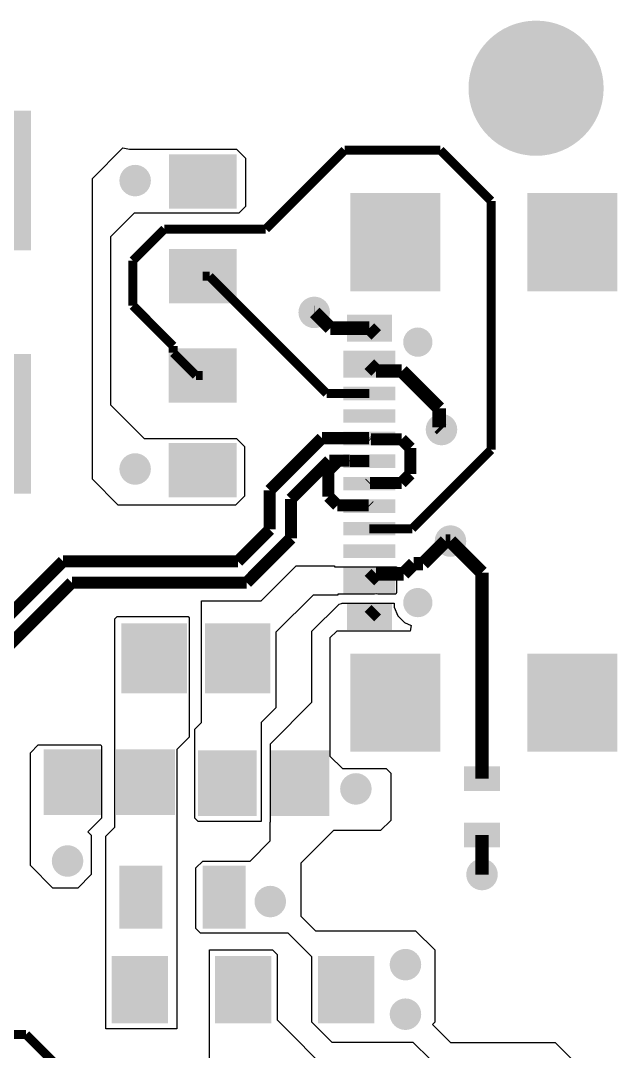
# Model space of a CAD drawing. Header units: inches. Extents: x 70.3 to 121.3, y 69 to 111.2.
# Drawn here: x 108.06 to 121.3, y 87.87 to 110.75 of the extents above; entities that cross this region are included whole.
import ezdxf

# ---------------------------------------------------------------- set-up
doc = ezdxf.new("R2010")
doc.units = ezdxf.units.IN
for name, color, linetype in [('L1 -Signal)', 1, 'Continuous'), ('Pad Holes', 156, 'Continuous'), ('Via Holes', 16, 'Continuous')]:
    doc.layers.add(name, color=color, linetype=linetype)

# ---------------------------------------------------------------- blocks, each defined once
blk = doc.blocks.new('FP_QFN1610_MFG_1')
at = {"layer": 'L1 -Signal)'}
for points in [[(-0.9, 0.4), (-0.35, 0.4), (-0.35, -0.4), (-0.9, -0.4)], [(0.35, 0.4), (0.9, 0.4), (0.9, -0.4), (0.35, -0.4)]]:
    blk.add_hatch(color=7, dxfattribs=at).paths.add_polyline_path(points)
blk = doc.blocks.new('FP_AMS1117_IPC_C_9')
at = {"layer": 'L1 -Signal)'}
for points in [[(-4.045, 2.915), (-2.545, 2.915), (-2.545, 1.665), (-4.045, 1.665)], [(2.543, 2.25), (4.047, 2.25), (4.047, -2.25), (2.543, -2.25)], [(-4.045, 0.625), (-2.545, 0.625), (-2.545, -0.625), (-4.045, -0.625)], [(-4.045, -1.665), (-2.545, -1.665), (-2.545, -2.915), (-4.045, -2.915)]]:
    blk.add_hatch(color=7, dxfattribs=at).paths.add_polyline_path(points)
blk = doc.blocks.new('FP_CRCW0805__3_IPC_A_17')
at = {"layer": 'L1 -Signal)'}
for points in [[(-1.654, 0.754), (-0.448, 0.754), (-0.448, -0.754), (-1.654, -0.754)], [(0.448, 0.754), (1.654, 0.754), (1.654, -0.754), (0.448, -0.754)]]:
    blk.add_hatch(color=7, dxfattribs=at).paths.add_polyline_path(points)
blk = doc.blocks.new('FP_CRCW0805__3_IPC_A_18')
at = {"layer": 'L1 -Signal)'}
for points in [[(-1.654, 0.754), (-0.448, 0.754), (-0.448, -0.754), (-1.654, -0.754)], [(0.448, 0.754), (1.654, 0.754), (1.654, -0.754), (0.448, -0.754)]]:
    blk.add_hatch(color=7, dxfattribs=at).paths.add_polyline_path(points)
blk = doc.blocks.new('61000621121_20')
at = {"layer": 'L1 -Signal)'}
for points in [[(-3.04, 4.25), (-2.04, 4.25), (-2.04, 1.15), (-3.04, 1.15)], [(-0.5, 4.25), (0.5, 4.25), (0.5, 1.15), (-0.5, 1.15)], [(2.04, 4.25), (3.04, 4.25), (3.04, 1.15), (2.04, 1.15)], [(-3.04, -1.15), (-2.04, -1.15), (-2.04, -4.25), (-3.04, -4.25)], [(-0.5, -1.15), (0.5, -1.15), (0.5, -4.25), (-0.5, -4.25)], [(2.04, -1.15), (3.04, -1.15), (3.04, -4.25), (2.04, -4.25)]]:
    blk.add_hatch(color=7, dxfattribs=at).paths.add_polyline_path(points)
blk = doc.blocks.new('FP_USB4110_GF_A_MFG_22')
at = {"layer": 'L1 -Signal)'}
for points in [[(-3.5, 4.18), (-2.9, 4.18), (-2.9, 3.18), (-3.5, 3.18)], [(-2.7, 4.255), (-2.1, 4.255), (-2.1, 3.105), (-2.7, 3.105)], [(-1.9, 4.255), (-1.6, 4.255), (-1.6, 3.105), (-1.9, 3.105)], [(-1.4, 4.255), (-1.1, 4.255), (-1.1, 3.105), (-1.4, 3.105)], [(-0.9, 4.255), (-0.6, 4.255), (-0.6, 3.105), (-0.9, 3.105)], [(-0.4, 4.255), (-0.1, 4.255), (-0.1, 3.105), (-0.4, 3.105)], [(0.1, 4.255), (0.4, 4.255), (0.4, 3.105), (0.1, 3.105)], [(0.6, 4.255), (0.9, 4.255), (0.9, 3.105), (0.6, 3.105)], [(1.1, 4.255), (1.4, 4.255), (1.4, 3.105), (1.1, 3.105)], [(1.6, 4.255), (1.9, 4.255), (1.9, 3.105), (1.6, 3.105)], [(2.1, 4.255), (2.7, 4.255), (2.7, 3.105), (2.1, 3.105)], [(2.9, 4.18), (3.5, 4.18), (3.5, 3.18), (2.9, 3.18)], [(-6.2, 4.105), (-4.02, 4.105), (-4.02, 2.105), (-6.2, 2.105)], [(4.02, 4.105), (6.2, 4.105), (6.2, 2.105), (4.02, 2.105)], [(-6.2, 0.175), (-4.02, 0.175), (-4.02, -1.825), (-6.2, -1.825)], [(4.02, 0.175), (6.2, 0.175), (6.2, -1.825), (4.02, -1.825)]]:
    blk.add_hatch(color=7, dxfattribs=at).paths.add_polyline_path(points)
h = blk.add_hatch(color=7, dxfattribs=at)
edge = h.paths.add_edge_path()
edge.add_arc((-2.89, 2.605), 0.325, 0, 360)
h = blk.add_hatch(color=7, dxfattribs=at)
edge = h.paths.add_edge_path()
edge.add_arc((2.89, 2.605), 0.325, 0, 360)
at = {"layer": 'Pad Holes'}
h = blk.add_hatch(color=7, dxfattribs=at)
edge = h.paths.add_edge_path()
edge.add_arc((-2.89, 2.605), 0.325, 0, 360)
h = blk.add_hatch(color=7, dxfattribs=at)
edge = h.paths.add_edge_path()
edge.add_arc((2.89, 2.605), 0.325, 0, 360)
blk = doc.blocks.new('FP_BLM21_0_2__0_85__0_5_IPC_A_23')
at = {"layer": 'L1 -Signal)'}
for points in [[(-1.653, 0.778), (-0.198, 0.778), (-0.198, -0.778), (-1.653, -0.778)], [(0.198, 0.778), (1.653, 0.778), (1.653, -0.778), (0.198, -0.778)]]:
    blk.add_hatch(color=7, dxfattribs=at).paths.add_polyline_path(points)
blk = doc.blocks.new('FP_CC0805_0_85_MFG_39')
at = {"layer": 'L1 -Signal)'}
for points in [[(-1.4, 0.7), (-0.45, 0.7), (-0.45, -0.7), (-1.4, -0.7)], [(0.45, 0.7), (1.4, 0.7), (1.4, -0.7), (0.45, -0.7)]]:
    blk.add_hatch(color=7, dxfattribs=at).paths.add_polyline_path(points)
blk = doc.blocks.new('FP_0805_L_2_01_0_2_W_1_25_IPC_B_40')
at = {"layer": 'L1 -Signal)'}
for points in [[(-1.458, 0.728), (-0.153, 0.728), (-0.153, -0.728), (-1.458, -0.728)], [(0.153, 0.728), (1.458, 0.728), (1.458, -0.728), (0.153, -0.728)]]:
    blk.add_hatch(color=7, dxfattribs=at).paths.add_polyline_path(points)
blk = doc.blocks.new('FP_0805_L_2_01_0_2_W_1_25_IPC_B_41')
at = {"layer": 'L1 -Signal)'}
for points in [[(-1.458, 0.728), (-0.153, 0.728), (-0.153, -0.728), (-1.458, -0.728)], [(0.153, 0.728), (1.458, 0.728), (1.458, -0.728), (0.153, -0.728)]]:
    blk.add_hatch(color=7, dxfattribs=at).paths.add_polyline_path(points)

msp = doc.modelspace()

# ---------------------------------------------------------------- hatches: boundary and pattern name
at = {"layer": 'L1 -Signal)'}
h = msp.add_hatch(color=7, dxfattribs=at)
edge = h.paths.add_edge_path()
edge.add_arc((119.5, 109.25), 1.5, 0, 360)
h = msp.add_hatch(color=7, dxfattribs=at)
edge = h.paths.add_edge_path()
edge.add_arc((110.6, 107.2), 0.35, 0, 360)
h = msp.add_hatch(color=7, dxfattribs=at)
edge = h.paths.add_edge_path()
edge.add_arc((114.575, 104.275), 0.35, 0, 360)
h = msp.add_hatch(color=7, dxfattribs=at)
edge = h.paths.add_edge_path()
edge.add_arc((117.4, 101.675), 0.35, 0, 360)
h = msp.add_hatch(color=7, dxfattribs=at)
edge = h.paths.add_edge_path()
edge.add_arc((110.6, 100.8), 0.35, 0, 360)
h = msp.add_hatch(color=7, dxfattribs=at)
edge = h.paths.add_edge_path()
edge.add_arc((117.6, 99.2), 0.35, 0, 360)
h = msp.add_hatch(color=7, dxfattribs=at)
edge = h.paths.add_edge_path()
edge.add_arc((115.5, 93.7), 0.35, 0, 360)
h = msp.add_hatch(color=7, dxfattribs=at)
edge = h.paths.add_edge_path()
edge.add_arc((109.1, 92.1), 0.35, 0, 360)
h = msp.add_hatch(color=7, dxfattribs=at)
edge = h.paths.add_edge_path()
edge.add_arc((118.3, 91.8), 0.35, 0, 360)
h = msp.add_hatch(color=7, dxfattribs=at)
edge = h.paths.add_edge_path()
edge.add_arc((113.6, 91.2), 0.35, 0, 360)
h = msp.add_hatch(color=7, dxfattribs=at)
edge = h.paths.add_edge_path()
edge.add_arc((116.6, 89.8), 0.35, 0, 360)
h = msp.add_hatch(color=7, dxfattribs=at)
edge = h.paths.add_edge_path()
edge.add_arc((116.6, 88.7), 0.35, 0, 360)
at = {"layer": 'Pad Holes'}
h = msp.add_hatch(color=7, dxfattribs=at)
edge = h.paths.add_edge_path()
edge.add_arc((119.5, 109.25), 1.5, 0, 360)
at = {"layer": 'Via Holes'}
h = msp.add_hatch(color=7, dxfattribs=at)
edge = h.paths.add_edge_path()
edge.add_arc((110.6, 107.2), 0.15, 0, 360)
h = msp.add_hatch(color=7, dxfattribs=at)
edge = h.paths.add_edge_path()
edge.add_arc((114.575, 104.275), 0.15, 0, 360)
h = msp.add_hatch(color=7, dxfattribs=at)
edge = h.paths.add_edge_path()
edge.add_arc((117.4, 101.675), 0.15, 0, 360)
h = msp.add_hatch(color=7, dxfattribs=at)
edge = h.paths.add_edge_path()
edge.add_arc((110.6, 100.8), 0.15, 0, 360)
h = msp.add_hatch(color=7, dxfattribs=at)
edge = h.paths.add_edge_path()
edge.add_arc((117.6, 99.2), 0.15, 0, 360)
h = msp.add_hatch(color=7, dxfattribs=at)
edge = h.paths.add_edge_path()
edge.add_arc((115.5, 93.7), 0.15, 0, 360)
h = msp.add_hatch(color=7, dxfattribs=at)
edge = h.paths.add_edge_path()
edge.add_arc((109.1, 92.1), 0.15, 0, 360)
h = msp.add_hatch(color=7, dxfattribs=at)
edge = h.paths.add_edge_path()
edge.add_arc((118.3, 91.8), 0.15, 0, 360)
h = msp.add_hatch(color=7, dxfattribs=at)
edge = h.paths.add_edge_path()
edge.add_arc((113.6, 91.2), 0.15, 0, 360)
h = msp.add_hatch(color=7, dxfattribs=at)
edge = h.paths.add_edge_path()
edge.add_arc((116.6, 89.8), 0.15, 0, 360)
h = msp.add_hatch(color=7, dxfattribs=at)
edge = h.paths.add_edge_path()
edge.add_arc((116.6, 88.7), 0.15, 0, 360)

# ---------------------------------------------------------------- linework, layer by layer
at = {"layer": 'L1 -Signal)'}
for p, q in [((109.65, 107.25), (110.325, 107.925)), ((110.325, 107.925), (110.475, 107.9)), ((110.475, 107.9), (112.85, 107.9)), ((112.85, 107.9), (113.05, 107.7)), ((113.05, 107.7), (113.05, 106.625)), ((109.65, 100.575), (109.65, 107.25)), ((113.05, 106.625), (112.9, 106.475)), ((110.575, 106.475), (110.05, 105.95)), ((112.9, 106.475), (110.575, 106.475)), ((110.05, 105.95), (110.05, 102.225)), ((110.05, 102.225), (110.8, 101.475)), ((110.8, 101.475), (112.85, 101.475)), ((112.85, 101.475), (113.025, 101.3)), ((113.025, 101.3), (113.025, 100.2)), ((110.225, 100), (109.65, 100.575)), ((113.025, 100.2), (112.825, 100)), ((112.825, 100), (110.225, 100)), ((113.4, 97.875), (114.175, 98.65)), ((114.175, 98.65), (115.025, 98.65)), ((115.025, 98.65), (115.025, 98.625)), ((115.025, 98.625), (116.4, 98.625)), ((116.4, 98.625), (116.4, 98.06)), ((114.55, 98), (113.725, 97.175)), ((115.1, 98), (114.55, 98)), ((115.916, 98.025), (115.1, 98.025)), ((115.1, 98.025), (115.1, 98)), ((115.95, 98.032), (115.916, 98.025)), ((115.984, 98.025), (115.95, 98.032)), ((116.385, 98.025), (115.984, 98.025)), ((116.4, 98.06), (116.385, 98.025)), ((112.075, 95.175), (112.075, 97.875)), ((112.075, 97.875), (113.4, 97.875)), ((114.525, 97.2), (115.126, 97.801)), ((115.126, 97.801), (115.178, 97.812)), ((115.178, 97.812), (115.192, 97.821)), ((115.192, 97.821), (115.916, 97.821)), ((115.916, 97.821), (115.935, 97.825)), ((115.935, 97.825), (115.95, 97.825)), ((115.95, 97.825), (115.965, 97.825)), ((115.965, 97.825), (115.984, 97.821)), ((115.984, 97.821), (116.35, 97.821)), ((116.35, 97.821), (116.35, 97.731)), ((116.35, 97.731), (116.43, 97.538)), ((110.15, 97.475), (110.2, 97.525)), ((110.15, 92.85), (110.15, 97.475)), ((110.2, 97.525), (111.775, 97.525)), ((111.775, 97.525), (111.8, 97.5)), ((111.8, 97.5), (111.8, 94.85)), ((116.43, 97.538), (116.578, 97.39)), ((116.578, 97.39), (116.73, 97.327)), ((116.73, 97.327), (116.704, 97.2)), ((113.725, 97.175), (113.725, 95.5)), ((114.525, 95.625), (114.525, 97.2)), ((115.075, 97.2), (114.925, 97.05)), ((114.925, 97.05), (114.925, 94.425)), ((116.704, 97.2), (115.075, 97.2)), ((113.604, 94.704), (114.525, 95.625)), ((113.725, 95.5), (113.4, 95.175)), ((111.925, 95.025), (112.075, 95.175)), ((113.4, 95.175), (113.4, 92.975)), ((111.925, 93.05), (111.925, 95.025)), ((111.8, 94.85), (111.525, 94.575)), ((108.275, 94.5), (108.45, 94.675)), ((108.275, 92), (108.275, 94.5)), ((108.45, 94.675), (109.84, 94.675)), ((109.84, 94.675), (109.85, 94.65)), ((109.85, 94.65), (109.85, 93.05)), ((111.525, 94.575), (111.525, 88.375)), ((113.604, 92.975), (113.604, 94.704)), ((114.925, 94.425), (115.2, 94.15)), ((115.2, 94.15), (116.175, 94.15)), ((116.175, 94.15), (116.275, 94.05)), ((116.275, 94.05), (116.275, 93)), ((109.85, 93.05), (109.55, 92.75)), ((112, 92.975), (111.925, 93.05)), ((113.4, 92.975), (112, 92.975)), ((113.6, 92.955), (113.604, 92.975)), ((113.6, 92.55), (113.6, 92.955)), ((116.275, 93), (116.05, 92.775)), ((109.55, 92.75), (109.625, 92.675)), ((109.625, 92.675), (109.625, 91.8)), ((109.95, 92.65), (110.15, 92.85)), ((109.95, 88.375), (109.95, 92.65)), ((115, 92.775), (114.275, 92.05)), ((116.05, 92.775), (115, 92.775)), ((113.15, 92.1), (113.6, 92.55)), ((108.775, 91.5), (108.275, 92)), ((111.95, 91.95), (112.1, 92.1)), ((112.1, 92.1), (113.15, 92.1)), ((114.275, 92.05), (114.275, 90.875)), ((109.625, 91.8), (109.325, 91.5)), ((111.95, 90.6), (111.95, 91.95)), ((109.325, 91.5), (108.775, 91.5)), ((114.275, 90.875), (114.6, 90.55)), ((112.05, 90.5), (111.95, 90.6)), ((114, 90.5), (112.05, 90.5)), ((114.525, 89.975), (114, 90.5)), ((114.6, 90.55), (116.825, 90.55)), ((116.825, 90.55), (117.25, 90.125)), ((112.25, 83.925), (112.25, 90.125)), ((112.25, 90.125), (113.65, 90.125)), ((113.65, 90.125), (113.75, 90.025)), ((113.75, 90.025), (113.75, 88.575)), ((114.525, 88.525), (114.525, 89.975)), ((117.25, 90.125), (117.25, 88.525)), ((113.75, 88.575), (116.35, 85.975)), ((111.525, 88.375), (109.95, 88.375)), ((114.975, 88.075), (114.525, 88.525)), ((117.25, 88.525), (117.2, 88.475)), ((117.2, 88.475), (117.6, 88.075)), ((116.775, 88.075), (114.975, 88.075)), ((117.15, 87.7), (116.775, 88.075)), ((117.6, 88.075), (119.925, 88.075)), ((119.925, 88.075), (120.4, 87.6))]:
    msp.add_line(p, q, dxfattribs=at)
for points in [[(113.5, 106.125, 0.2, 0.2, 0), (115.25, 107.875, 0.2, 0.2, 0)], [(115.25, 107.875, 0.2, 0.2, 0), (117.375, 107.875, 0.2, 0.2, 0)], [(117.375, 107.875, 0.2, 0.2, 0), (118.5, 106.75, 0.2, 0.2, 0)], [(118.5, 101.225, 0.2, 0.2, 0), (118.5, 106.75, 0.2, 0.2, 0)], [(110.55, 105.425, 0.2, 0.2, 0), (111.25, 106.125, 0.2, 0.2, 0)], [(111.25, 106.125, 0.2, 0.2, 0), (113.5, 106.125, 0.2, 0.2, 0)], [(110.55, 104.426, 0.2, 0.2, 0), (110.55, 105.425, 0.2, 0.2, 0)], [(112.102, 105.076, 0.2, 0.2, 0), (112.252, 105.076, 0.2, 0.2, 0)], [(112.252, 105.076, 0.2, 0.2, 0), (114.853, 102.475, 0.2, 0.2, 0)], [(110.55, 104.426, 0.2, 0.2, 0), (111.446, 103.53, 0.2, 0.2, 0)], [(114.575, 104.275, 0.3, 0.3, 0), (114.586, 104.275, 0.3, 0.3, 0)], [(114.586, 104.275, 0.3, 0.3, 0), (114.936, 103.925, 0.3, 0.3, 0)], [(114.936, 103.925, 0.3, 0.3, 0), (115.8, 103.925, 0.3, 0.3, 0)], [(115.8, 103.925, 0.3, 0.3, 0), (115.95, 103.775, 0.3, 0.3, 0)], [(111.446, 103.379, 0.2, 0.2, 0), (111.446, 103.53, 0.2, 0.2, 0)], [(111.446, 103.379, 0.2, 0.2, 0), (111.949, 102.876, 0.2, 0.2, 0)], [(115.8, 103.125, 0.3, 0.3, 0), (115.95, 102.975, 0.3, 0.3, 0)], [(111.949, 102.876, 0.2, 0.2, 0), (112.1, 102.876, 0.2, 0.2, 0)], [(115.95, 102.975, 0.3, 0.3, 0), (116.52, 102.975, 0.3, 0.3, 0)], [(116.52, 102.975, 0.3, 0.3, 0), (117.35, 102.145, 0.3, 0.3, 0)], [(114.853, 102.475, 0.2, 0.2, 0), (115.8, 102.475, 0.2, 0.2, 0)], [(117.35, 101.725, 0.3, 0.3, 0), (117.35, 102.145, 0.3, 0.3, 0)], [(117.35, 101.725, 0.3, 0.3, 0), (117.4, 101.675, 0.3, 0.3, 0)], [(113.588, 100.327, 0.267, 0.267, 0), (114.745, 101.484, 0.267, 0.267, 0)], [(114.745, 101.484, 0.267, 0.267, 0), (115.791, 101.484, 0.267, 0.267, 0)], [(115.791, 101.484, 0.267, 0.267, 0), (115.8, 101.475, 0.267, 0.267, 0)], [(115.82, 101.475, 0.267, 0.267, 0), (115.836, 101.459, 0.267, 0.267, 0)], [(115.836, 101.459, 0.267, 0.267, 0), (116.513, 101.459, 0.267, 0.267, 0)], [(116.513, 101.459, 0.267, 0.267, 0), (116.709, 101.263, 0.267, 0.267, 0)], [(116.709, 100.687, 0.267, 0.267, 0), (116.709, 101.263, 0.267, 0.267, 0)], [(114.058, 100.132, 0.267, 0.267, 0), (114.911, 100.985, 0.267, 0.267, 0)], [(114.891, 100.768, 0.267, 0.267, 0), (115.107, 100.984, 0.267, 0.267, 0)], [(114.911, 100.985, 0.267, 0.267, 0), (115.107, 100.985, 0.267, 0.267, 0)], [(115.107, 100.985, 0.267, 0.267, 0), (115.359, 100.985, 0.267, 0.267, 0)], [(115.359, 100.985, 0.267, 0.267, 0), (115.369, 100.975, 0.267, 0.267, 0)], [(116.75, 99.475, 0.2, 0.2, 0), (118.5, 101.225, 0.2, 0.2, 0)], [(114.891, 100.187, 0.267, 0.267, 0), (114.891, 100.768, 0.267, 0.267, 0)], [(115.369, 100.975, 0.267, 0.267, 0), (115.8, 100.975, 0.267, 0.267, 0)], [(116.513, 100.491, 0.267, 0.267, 0), (116.709, 100.687, 0.267, 0.267, 0)], [(113.588, 99.458, 0.267, 0.267, 0), (113.588, 100.327, 0.267, 0.267, 0)], [(115.8, 100.475, 0.267, 0.267, 0), (115.816, 100.491, 0.267, 0.267, 0)], [(115.816, 100.491, 0.267, 0.267, 0), (116.513, 100.491, 0.267, 0.267, 0)], [(114.058, 99.263, 0.267, 0.267, 0), (114.058, 100.132, 0.267, 0.267, 0)], [(114.891, 100.187, 0.267, 0.267, 0), (115.087, 99.991, 0.267, 0.267, 0)], [(115.087, 99.991, 0.267, 0.267, 0), (115.784, 99.991, 0.267, 0.267, 0)], [(115.784, 99.991, 0.267, 0.267, 0), (115.8, 99.975, 0.267, 0.267, 0)], [(112.88, 98.75, 0.267, 0.267, 0), (113.588, 99.458, 0.267, 0.267, 0)], [(115.8, 99.475, 0.2, 0.2, 0), (116.75, 99.475, 0.2, 0.2, 0)], [(113.075, 98.28, 0.267, 0.267, 0), (114.058, 99.263, 0.267, 0.267, 0)], [(116.991, 98.699, 0.3, 0.3, 0), (117.492, 99.2, 0.3, 0.3, 0)], [(117.492, 99.2, 0.3, 0.3, 0), (117.6, 99.2, 0.3, 0.3, 0)], [(117.6, 99.2, 0.3, 0.3, 0), (118.3, 98.5, 0.3, 0.3, 0)], [(107.039, 96.789, 0.267, 0.267, 0), (109, 98.75, 0.267, 0.267, 0)], [(109, 98.75, 0.267, 0.267, 0), (112.88, 98.75, 0.267, 0.267, 0)], [(116.56, 98.475, 0.3, 0.3, 0), (116.785, 98.699, 0.3, 0.3, 0)], [(116.785, 98.699, 0.3, 0.3, 0), (116.991, 98.699, 0.3, 0.3, 0)], [(115.8, 98.325, 0.3, 0.3, 0), (115.95, 98.475, 0.3, 0.3, 0)], [(115.95, 98.475, 0.3, 0.3, 0), (116.56, 98.475, 0.3, 0.3, 0)], [(118.3, 93.925, 0.3, 0.3, 0), (118.3, 98.5, 0.3, 0.3, 0)], [(107.509, 96.594, 0.267, 0.267, 0), (109.195, 98.28, 0.267, 0.267, 0)], [(109.195, 98.28, 0.267, 0.267, 0), (113.075, 98.28, 0.267, 0.267, 0)], [(115.8, 97.525, 0.3, 0.3, 0), (115.95, 97.675, 0.3, 0.3, 0)], [(118.3, 91.8, 0.3, 0.3, 0), (118.3, 92.675, 0.3, 0.3, 0)], [(102.4, 88.25, 0.2, 0.2, 0), (108.175, 88.25, 0.2, 0.2, 0)], [(108.175, 88.25, 0.2, 0.2, 0), (109.525, 86.9, 0.2, 0.2, 0)]]:
    msp.add_lwpolyline(points, format="xyseb", dxfattribs=at)

# ---------------------------------------------------------------- block references
for name, p, rotation in [('61000621121_20', (105.25, 104.5), 180), ('FP_CRCW0805__3_IPC_A_17', (112.102, 106.127), 90), ('FP_USB4110_GF_A_MFG_22', (119.48, 100.725), 90), ('FP_CRCW0805__3_IPC_A_18', (112.1, 101.825), 270), ('FP_BLM21_0_2__0_85__0_5_IPC_A_23', (111.95, 96.6), 180), ('FP_0805_L_2_01_0_2_W_1_25_IPC_B_40', (110.025, 93.85), 180), ('FP_QFN1610_MFG_1', (118.3, 93.3), 270), ('FP_AMS1117_IPC_C_9', (112.996, 85.95), 270)]:
    msp.add_blockref(name, p, dxfattribs=dict(rotation=rotation))
for name, p in [('FP_0805_L_2_01_0_2_W_1_25_IPC_B_41', (113.45, 93.825)), ('FP_CC0805_0_85_MFG_39', (111.65, 91.3))]:
    msp.add_blockref(name, p)

doc.saveas('drawing.dxf')
